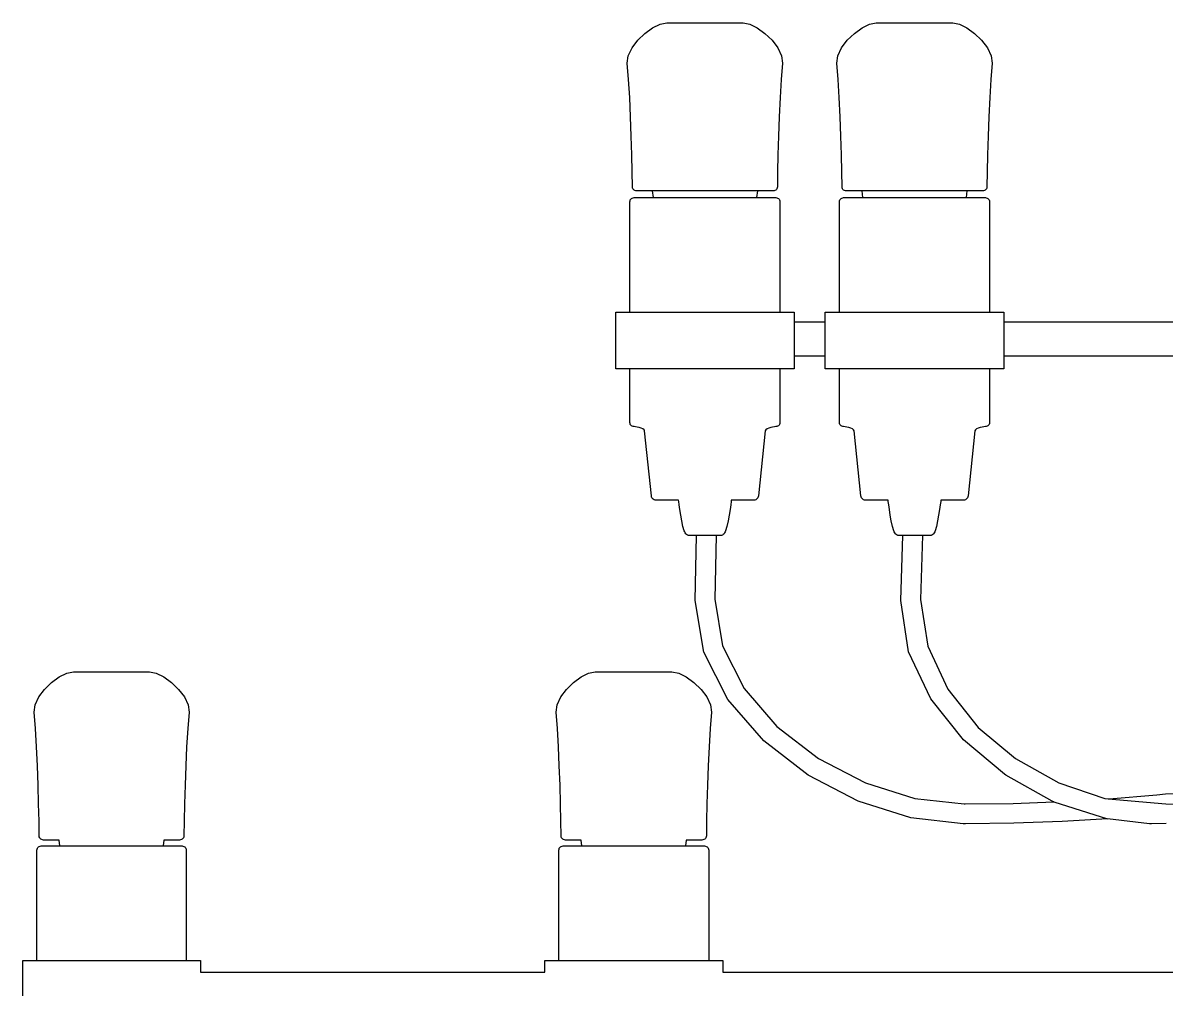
# Model space of a CAD drawing. Header units: millimetres. Extents: x 112 to 8820, y -2365 to 5002.
# Drawn here: x 3992.9 to 4195.2, y -683.1 to -512.1 of the extents above; entities that cross this region are included whole.
import ezdxf

# ---------------------------------------------------------------- set-up
doc = ezdxf.new("R2010")
doc.units = ezdxf.units.MM

# ---------------------------------------------------------------- blocks, each defined once
blk = doc.blocks.new('2097-50_EL_frontal')
for p, q in [((-38.949, 60.436), (-38.814, 60.534)), ((-38.814, 60.534), (-38.68, 60.599)), ((-38.68, 60.599), (-38.562, 60.623)), ((-38.562, 60.623), (-38.53, 60.623)), ((-38.53, 60.623), (-38.35, 60.623)), ((-38.35, 60.623), (-38.213, 60.623)), ((-38.213, 60.623), (-38.055, 60.623)), ((-38.055, 60.623), (-37.887, 60.623)), ((-37.887, 60.623), (-37.718, 60.623)), ((-37.718, 60.623), (-37.561, 60.623)), ((-37.561, 60.623), (-37.423, 60.623)), ((-37.423, 60.623), (-37.315, 60.623)), ((-37.315, 60.623), (-37.243, 60.623)), ((-37.243, 60.623), (-37.211, 60.623)), ((-37.211, 60.623), (-37.093, 60.599)), ((-37.093, 60.599), (-36.96, 60.534)), ((-36.96, 60.534), (-36.824, 60.436)), ((-35.241, 60.436), (-35.106, 60.534)), ((-35.106, 60.534), (-34.972, 60.599)), ((-34.972, 60.599), (-34.854, 60.623)), ((-34.854, 60.623), (-34.822, 60.623)), ((-34.822, 60.623), (-34.75, 60.623)), ((-34.75, 60.623), (-34.642, 60.623)), ((-34.642, 60.623), (-34.505, 60.623)), ((-34.505, 60.623), (-34.347, 60.623)), ((-34.347, 60.623), (-34.179, 60.623)), ((-34.179, 60.623), (-34.011, 60.623)), ((-34.011, 60.623), (-33.853, 60.623)), ((-33.853, 60.623), (-33.716, 60.623)), ((-33.716, 60.623), (-33.607, 60.623)), ((-33.607, 60.623), (-33.535, 60.623)), ((-33.535, 60.623), (-33.503, 60.623)), ((-33.503, 60.623), (-33.385, 60.599)), ((-33.385, 60.599), (-33.252, 60.534)), ((-33.252, 60.534), (-33.116, 60.436)), ((-39.176, 60.18), (-39.074, 60.315)), ((-39.074, 60.315), (-38.949, 60.436)), ((-36.824, 60.436), (-36.699, 60.315)), ((-36.699, 60.315), (-36.597, 60.18)), ((-35.469, 60.18), (-35.367, 60.315)), ((-35.367, 60.315), (-35.241, 60.436)), ((-33.116, 60.436), (-32.991, 60.315)), ((-32.991, 60.315), (-32.889, 60.18)), ((-39.242, 60.042), (-39.176, 60.18)), ((-36.597, 60.18), (-36.531, 60.042)), ((-35.535, 60.042), (-35.469, 60.18)), ((-32.889, 60.18), (-32.823, 60.042)), ((-39.26, 59.909), (-39.242, 60.042)), ((-39.237, 59.621), (-39.26, 59.909)), ((-36.514, 59.909), (-36.536, 59.621)), ((-36.531, 60.042), (-36.514, 59.909)), ((-35.552, 59.909), (-35.535, 60.042)), ((-35.529, 59.621), (-35.552, 59.909)), ((-32.806, 59.909), (-32.828, 59.621)), ((-32.823, 60.042), (-32.806, 59.909)), ((-39.218, 59.3), (-39.237, 59.621)), ((-36.536, 59.621), (-36.555, 59.3)), ((-35.51, 59.3), (-35.529, 59.621)), ((-32.828, 59.621), (-32.848, 59.3)), ((-39.202, 58.962), (-39.218, 59.3)), ((-36.555, 59.3), (-36.571, 58.962)), ((-35.494, 58.962), (-35.51, 59.3)), ((-32.848, 59.3), (-32.864, 58.962)), ((-39.189, 58.62), (-39.202, 58.962)), ((-36.571, 58.962), (-36.584, 58.62)), ((-35.481, 58.62), (-35.494, 58.962)), ((-32.864, 58.962), (-32.877, 58.62)), ((-39.179, 58.29), (-39.189, 58.62)), ((-36.584, 58.62), (-36.594, 58.29)), ((-35.471, 58.29), (-35.481, 58.62)), ((-32.877, 58.62), (-32.886, 58.29)), ((-39.173, 57.985), (-39.179, 58.29)), ((-36.594, 58.29), (-36.601, 57.985)), ((-35.465, 57.985), (-35.471, 58.29)), ((-32.886, 58.29), (-32.893, 57.985)), ((-39.169, 57.722), (-39.173, 57.985)), ((-36.601, 57.985), (-36.604, 57.722)), ((-35.461, 57.722), (-35.465, 57.985)), ((-32.893, 57.985), (-32.896, 57.722)), ((-39.167, 57.705), (-39.169, 57.722)), ((-39.161, 57.689), (-39.167, 57.705)), ((-39.152, 57.675), (-39.161, 57.689)), ((-39.14, 57.664), (-39.152, 57.675)), ((-39.125, 57.656), (-39.14, 57.664)), ((-39.109, 57.65), (-39.125, 57.656)), ((-36.648, 57.656), (-36.664, 57.65)), ((-36.633, 57.664), (-36.648, 57.656)), ((-36.621, 57.675), (-36.633, 57.664)), ((-36.612, 57.689), (-36.621, 57.675)), ((-36.606, 57.705), (-36.612, 57.689)), ((-36.604, 57.722), (-36.606, 57.705)), ((-35.459, 57.705), (-35.461, 57.722)), ((-35.453, 57.689), (-35.459, 57.705)), ((-35.444, 57.675), (-35.453, 57.689)), ((-35.432, 57.664), (-35.444, 57.675)), ((-35.418, 57.656), (-35.432, 57.664)), ((-35.401, 57.65), (-35.418, 57.656)), ((-32.94, 57.656), (-32.956, 57.65)), ((-32.926, 57.664), (-32.94, 57.656)), ((-32.914, 57.675), (-32.926, 57.664)), ((-32.904, 57.689), (-32.914, 57.675)), ((-32.898, 57.705), (-32.904, 57.689)), ((-32.896, 57.722), (-32.898, 57.705)), ((-39.214, 57.457), (-39.212, 57.474)), ((-39.214, 55.504), (-39.214, 57.457)), ((-39.212, 57.474), (-39.207, 57.49)), ((-39.207, 57.49), (-39.198, 57.503)), ((-39.198, 57.503), (-39.186, 57.515)), ((-39.186, 57.515), (-39.173, 57.524)), ((-39.173, 57.524), (-39.157, 57.529)), ((-39.157, 57.529), (-39.14, 57.531)), ((-39.14, 57.531), (-39.113, 57.531)), ((-39.113, 57.531), (-39.032, 57.531)), ((-39.091, 57.649), (-39.109, 57.65)), ((-39.035, 57.649), (-39.091, 57.649)), ((-38.906, 57.649), (-39.035, 57.649)), ((-39.032, 57.531), (-38.901, 57.531)), ((-38.815, 57.649), (-38.906, 57.649)), ((-38.901, 57.531), (-38.725, 57.531)), ((-38.799, 57.531), (-38.815, 57.649)), ((-36.958, 57.649), (-38.815, 57.649)), ((-38.725, 57.531), (-38.513, 57.531)), ((-38.513, 57.531), (-38.274, 57.531)), ((-38.274, 57.531), (-38.018, 57.531)), ((-38.018, 57.531), (-37.756, 57.531)), ((-37.756, 57.531), (-37.499, 57.531)), ((-37.499, 57.531), (-37.26, 57.531)), ((-37.26, 57.531), (-37.048, 57.531)), ((-37.048, 57.531), (-36.872, 57.531)), ((-36.958, 57.649), (-36.975, 57.531)), ((-36.867, 57.649), (-36.958, 57.649)), ((-36.872, 57.531), (-36.741, 57.531)), ((-36.738, 57.649), (-36.867, 57.649)), ((-36.741, 57.531), (-36.66, 57.531)), ((-36.682, 57.649), (-36.738, 57.649)), ((-36.664, 57.65), (-36.682, 57.649)), ((-36.66, 57.531), (-36.633, 57.531)), ((-36.633, 57.531), (-36.616, 57.529)), ((-36.616, 57.529), (-36.6, 57.524)), ((-36.6, 57.524), (-36.587, 57.515)), ((-36.587, 57.515), (-36.575, 57.503)), ((-36.575, 57.503), (-36.566, 57.49)), ((-36.566, 57.49), (-36.561, 57.474)), ((-36.561, 57.474), (-36.559, 57.457)), ((-36.559, 57.457), (-36.559, 55.504)), ((-35.506, 57.457), (-35.505, 57.474)), ((-35.506, 55.504), (-35.506, 57.457)), ((-35.505, 57.474), (-35.499, 57.49)), ((-35.499, 57.49), (-35.49, 57.503)), ((-35.49, 57.503), (-35.479, 57.515)), ((-35.479, 57.515), (-35.465, 57.524)), ((-35.465, 57.524), (-35.449, 57.529)), ((-35.449, 57.529), (-35.432, 57.531)), ((-35.432, 57.531), (-35.405, 57.531)), ((-35.405, 57.531), (-35.324, 57.531)), ((-35.384, 57.649), (-35.401, 57.65)), ((-35.327, 57.649), (-35.384, 57.649)), ((-35.198, 57.649), (-35.327, 57.649)), ((-35.324, 57.531), (-35.193, 57.531)), ((-35.107, 57.649), (-35.198, 57.649)), ((-35.193, 57.531), (-35.018, 57.531)), ((-35.091, 57.531), (-35.107, 57.649)), ((-33.251, 57.649), (-35.107, 57.649)), ((-35.018, 57.531), (-34.806, 57.531)), ((-34.806, 57.531), (-34.566, 57.531)), ((-34.566, 57.531), (-34.31, 57.531)), ((-34.31, 57.531), (-34.048, 57.531)), ((-34.048, 57.531), (-33.791, 57.531)), ((-33.791, 57.531), (-33.552, 57.531)), ((-33.552, 57.531), (-33.34, 57.531)), ((-33.34, 57.531), (-33.165, 57.531)), ((-33.251, 57.649), (-33.267, 57.531)), ((-33.159, 57.649), (-33.251, 57.649)), ((-33.165, 57.531), (-33.034, 57.531)), ((-33.031, 57.649), (-33.159, 57.649)), ((-33.034, 57.531), (-32.953, 57.531)), ((-32.974, 57.649), (-33.031, 57.649)), ((-32.956, 57.65), (-32.974, 57.649)), ((-32.953, 57.531), (-32.925, 57.531)), ((-32.925, 57.531), (-32.908, 57.529)), ((-32.908, 57.529), (-32.893, 57.524)), ((-32.893, 57.524), (-32.879, 57.515)), ((-32.879, 57.515), (-32.867, 57.503)), ((-32.867, 57.503), (-32.859, 57.49)), ((-32.859, 57.49), (-32.853, 57.474)), ((-32.853, 57.474), (-32.851, 57.457)), ((-32.851, 57.457), (-32.851, 55.504)), ((-39.466, 54.504), (-39.466, 55.504)), ((-39.466, 55.504), (-39.431, 55.504)), ((-39.431, 55.504), (-39.329, 55.504)), ((-39.329, 55.504), (-39.164, 55.504)), ((-39.164, 55.504), (-38.943, 55.504)), ((-38.943, 55.504), (-38.676, 55.504)), ((-38.676, 55.504), (-38.375, 55.504)), ((-38.375, 55.504), (-38.052, 55.504)), ((-38.052, 55.504), (-37.722, 55.504)), ((-37.722, 55.504), (-37.399, 55.504)), ((-37.399, 55.504), (-37.097, 55.504)), ((-37.097, 55.504), (-36.83, 55.504)), ((-36.83, 55.504), (-36.609, 55.504)), ((-36.609, 55.504), (-36.588, 55.504)), ((-36.588, 55.504), (-36.308, 55.504)), ((-36.308, 55.504), (-36.308, 55.334)), ((-35.758, 54.504), (-35.758, 55.504)), ((-35.758, 55.504), (-35.723, 55.504)), ((-35.723, 55.504), (-35.621, 55.504)), ((-35.621, 55.504), (-35.456, 55.504)), ((-35.456, 55.504), (-35.235, 55.504)), ((-35.235, 55.504), (-34.968, 55.504)), ((-34.968, 55.504), (-34.667, 55.504)), ((-34.667, 55.504), (-34.344, 55.504)), ((-34.344, 55.504), (-34.344, 55.504)), ((-34.344, 55.504), (-34.014, 55.504)), ((-34.014, 55.504), (-33.691, 55.504)), ((-33.691, 55.504), (-33.389, 55.504)), ((-33.389, 55.504), (-33.122, 55.504)), ((-33.122, 55.504), (-32.901, 55.504)), ((-32.901, 55.504), (-32.88, 55.504)), ((-32.88, 55.504), (-32.6, 55.504)), ((-32.6, 55.504), (-32.6, 54.504)), ((-36.308, 55.334), (-35.758, 55.334)), ((-36.308, 55.334), (-36.308, 54.725)), ((-32.6, 55.334), (-28.707, 55.334)), ((-35.758, 54.725), (-36.308, 54.725)), ((-36.308, 54.725), (-36.308, 54.504)), ((-28.707, 54.725), (-32.6, 54.725)), ((-39.431, 54.504), (-39.466, 54.504)), ((-39.329, 54.504), (-39.431, 54.504)), ((-39.164, 54.504), (-39.329, 54.504)), ((-39.214, 53.552), (-39.214, 54.504)), ((-38.943, 54.504), (-39.164, 54.504)), ((-38.676, 54.504), (-38.943, 54.504)), ((-38.375, 54.504), (-38.676, 54.504)), ((-38.052, 54.504), (-38.375, 54.504)), ((-37.722, 54.504), (-38.052, 54.504)), ((-37.399, 54.504), (-37.722, 54.504)), ((-37.097, 54.504), (-37.399, 54.504)), ((-36.83, 54.504), (-37.097, 54.504)), ((-36.609, 54.504), (-36.83, 54.504)), ((-36.444, 54.504), (-36.609, 54.504)), ((-36.559, 54.504), (-36.559, 53.552)), ((-36.342, 54.504), (-36.444, 54.504)), ((-36.308, 54.504), (-36.342, 54.504)), ((-35.723, 54.504), (-35.758, 54.504)), ((-35.621, 54.504), (-35.723, 54.504)), ((-35.456, 54.504), (-35.621, 54.504)), ((-35.506, 53.552), (-35.506, 54.504)), ((-35.235, 54.504), (-35.456, 54.504)), ((-34.968, 54.504), (-35.235, 54.504)), ((-34.667, 54.504), (-34.968, 54.504)), ((-34.344, 54.504), (-34.667, 54.504)), ((-34.014, 54.504), (-34.344, 54.504)), ((-33.691, 54.504), (-34.014, 54.504)), ((-33.389, 54.504), (-33.691, 54.504)), ((-33.122, 54.504), (-33.389, 54.504)), ((-32.901, 54.504), (-33.122, 54.504)), ((-32.736, 54.504), (-32.901, 54.504)), ((-32.851, 54.504), (-32.851, 53.552)), ((-32.634, 54.504), (-32.736, 54.504)), ((-32.6, 54.504), (-32.634, 54.504)), ((-39.212, 53.535), (-39.214, 53.552)), ((-39.207, 53.519), (-39.212, 53.535)), ((-39.198, 53.506), (-39.207, 53.519)), ((-39.186, 53.494), (-39.198, 53.506)), ((-39.173, 53.485), (-39.186, 53.494)), ((-39.157, 53.48), (-39.173, 53.485)), ((-39.14, 53.478), (-39.157, 53.48)), ((-39.115, 53.476), (-39.14, 53.478)), ((-39.084, 53.471), (-39.115, 53.476)), ((-39.05, 53.462), (-39.084, 53.471)), ((-39.015, 53.451), (-39.05, 53.462)), ((-38.985, 53.437), (-39.015, 53.451)), ((-38.963, 53.421), (-38.985, 53.437)), ((-38.954, 53.404), (-38.963, 53.421)), ((-36.81, 53.421), (-36.819, 53.404)), ((-36.788, 53.437), (-36.81, 53.421)), ((-36.758, 53.451), (-36.788, 53.437)), ((-36.723, 53.462), (-36.758, 53.451)), ((-36.689, 53.471), (-36.723, 53.462)), ((-36.658, 53.476), (-36.689, 53.471)), ((-36.633, 53.478), (-36.658, 53.476)), ((-36.616, 53.48), (-36.633, 53.478)), ((-36.6, 53.485), (-36.616, 53.48)), ((-36.587, 53.494), (-36.6, 53.485)), ((-36.575, 53.506), (-36.587, 53.494)), ((-36.566, 53.519), (-36.575, 53.506)), ((-36.561, 53.535), (-36.566, 53.519)), ((-36.559, 53.552), (-36.561, 53.535)), ((-35.505, 53.535), (-35.506, 53.552)), ((-35.499, 53.519), (-35.505, 53.535)), ((-35.49, 53.506), (-35.499, 53.519)), ((-35.479, 53.494), (-35.49, 53.506)), ((-35.465, 53.485), (-35.479, 53.494)), ((-35.449, 53.48), (-35.465, 53.485)), ((-35.432, 53.478), (-35.449, 53.48)), ((-35.408, 53.476), (-35.432, 53.478)), ((-35.377, 53.471), (-35.408, 53.476)), ((-35.342, 53.462), (-35.377, 53.471)), ((-35.307, 53.451), (-35.342, 53.462)), ((-35.277, 53.437), (-35.307, 53.451)), ((-35.255, 53.421), (-35.277, 53.437)), ((-35.246, 53.404), (-35.255, 53.421)), ((-33.102, 53.421), (-33.112, 53.404)), ((-33.08, 53.437), (-33.102, 53.421)), ((-33.05, 53.451), (-33.08, 53.437)), ((-33.016, 53.462), (-33.05, 53.451)), ((-32.981, 53.471), (-33.016, 53.462)), ((-32.95, 53.476), (-32.981, 53.471)), ((-32.925, 53.478), (-32.95, 53.476)), ((-32.908, 53.48), (-32.925, 53.478)), ((-32.893, 53.485), (-32.908, 53.48)), ((-32.879, 53.494), (-32.893, 53.485)), ((-32.867, 53.506), (-32.879, 53.494)), ((-32.859, 53.519), (-32.867, 53.506)), ((-32.853, 53.535), (-32.859, 53.519)), ((-32.851, 53.552), (-32.853, 53.535)), ((-38.834, 52.252), (-38.954, 53.404)), ((-36.819, 53.404), (-36.939, 52.252)), ((-35.127, 52.252), (-35.246, 53.404)), ((-33.112, 53.404), (-33.231, 52.252)), ((-38.831, 52.235), (-38.834, 52.252)), ((-38.824, 52.219), (-38.831, 52.235)), ((-38.814, 52.205), (-38.824, 52.219)), ((-38.801, 52.194), (-38.814, 52.205)), ((-38.786, 52.186), (-38.801, 52.194)), ((-36.972, 52.194), (-36.987, 52.186)), ((-36.96, 52.205), (-36.972, 52.194)), ((-36.95, 52.219), (-36.96, 52.205)), ((-36.942, 52.235), (-36.95, 52.219)), ((-36.939, 52.252), (-36.942, 52.235)), ((-35.123, 52.235), (-35.127, 52.252)), ((-35.116, 52.219), (-35.123, 52.235)), ((-35.106, 52.205), (-35.116, 52.219)), ((-35.093, 52.194), (-35.106, 52.205)), ((-35.079, 52.186), (-35.093, 52.194)), ((-33.264, 52.194), (-33.279, 52.186)), ((-33.252, 52.205), (-33.264, 52.194)), ((-33.242, 52.219), (-33.252, 52.205)), ((-33.235, 52.235), (-33.242, 52.219)), ((-33.231, 52.252), (-33.235, 52.235)), ((-38.77, 52.18), (-38.786, 52.186)), ((-38.753, 52.178), (-38.77, 52.18)), ((-38.734, 52.178), (-38.753, 52.178)), ((-38.678, 52.178), (-38.734, 52.178)), ((-38.587, 52.178), (-38.678, 52.178)), ((-38.466, 52.178), (-38.587, 52.178)), ((-38.587, 52.178), (-38.587, 52.178)), ((-38.353, 52.178), (-38.466, 52.178)), ((-38.35, 52.156), (-38.353, 52.178)), ((-38.343, 52.097), (-38.35, 52.156)), ((-38.331, 52.012), (-38.343, 52.097)), ((-38.315, 51.913), (-38.331, 52.012)), ((-37.443, 52.012), (-37.458, 51.913)), ((-37.431, 52.097), (-37.443, 52.012)), ((-37.423, 52.156), (-37.431, 52.097)), ((-37.42, 52.178), (-37.423, 52.156)), ((-37.307, 52.178), (-37.42, 52.178)), ((-37.186, 52.178), (-37.307, 52.178)), ((-37.095, 52.178), (-37.186, 52.178)), ((-37.039, 52.178), (-37.095, 52.178)), ((-37.02, 52.178), (-37.039, 52.178)), ((-37.003, 52.18), (-37.02, 52.178)), ((-36.987, 52.186), (-37.003, 52.18)), ((-35.062, 52.18), (-35.079, 52.186)), ((-35.045, 52.178), (-35.062, 52.18)), ((-35.026, 52.178), (-35.045, 52.178)), ((-34.97, 52.178), (-35.026, 52.178)), ((-34.879, 52.178), (-34.97, 52.178)), ((-34.758, 52.178), (-34.879, 52.178)), ((-34.646, 52.178), (-34.758, 52.178)), ((-34.643, 52.156), (-34.646, 52.178)), ((-34.635, 52.097), (-34.643, 52.156)), ((-34.623, 52.012), (-34.635, 52.097)), ((-34.607, 51.913), (-34.623, 52.012)), ((-33.735, 52.012), (-33.751, 51.913)), ((-33.723, 52.097), (-33.735, 52.012)), ((-33.715, 52.156), (-33.723, 52.097)), ((-33.712, 52.178), (-33.715, 52.156)), ((-33.599, 52.178), (-33.712, 52.178)), ((-33.478, 52.178), (-33.599, 52.178)), ((-33.388, 52.178), (-33.478, 52.178)), ((-33.332, 52.178), (-33.388, 52.178)), ((-33.313, 52.178), (-33.332, 52.178)), ((-33.295, 52.18), (-33.313, 52.178)), ((-33.279, 52.186), (-33.295, 52.18)), ((-38.296, 51.809), (-38.315, 51.913)), ((-38.276, 51.713), (-38.296, 51.809)), ((-37.477, 51.809), (-37.498, 51.713)), ((-37.458, 51.913), (-37.477, 51.809)), ((-34.589, 51.809), (-34.607, 51.913)), ((-34.568, 51.713), (-34.589, 51.809)), ((-33.769, 51.809), (-33.79, 51.713)), ((-33.751, 51.913), (-33.769, 51.809)), ((-38.253, 51.636), (-38.276, 51.713)), ((-38.245, 51.616), (-38.253, 51.636)), ((-38.235, 51.598), (-38.245, 51.616)), ((-38.224, 51.583), (-38.235, 51.598)), ((-37.538, 51.598), (-37.549, 51.583)), ((-37.528, 51.616), (-37.538, 51.598)), ((-37.52, 51.636), (-37.528, 51.616)), ((-37.498, 51.713), (-37.52, 51.636)), ((-34.546, 51.636), (-34.568, 51.713)), ((-34.537, 51.616), (-34.546, 51.636)), ((-34.528, 51.598), (-34.537, 51.616)), ((-34.516, 51.583), (-34.528, 51.598)), ((-33.83, 51.598), (-33.842, 51.583)), ((-33.82, 51.616), (-33.83, 51.598)), ((-33.812, 51.636), (-33.82, 51.616)), ((-33.79, 51.713), (-33.812, 51.636)), ((-38.21, 51.569), (-38.224, 51.583)), ((-38.196, 51.559), (-38.21, 51.569)), ((-38.18, 51.553), (-38.196, 51.559)), ((-38.163, 51.551), (-38.18, 51.553)), ((-38.157, 51.551), (-38.163, 51.551)), ((-38.139, 51.551), (-38.157, 51.551)), ((-38.11, 51.551), (-38.139, 51.551)), ((-38.072, 51.551), (-38.11, 51.551)), ((-38.025, 51.551), (-38.072, 51.551)), ((-38.058, 50.399), (-38.033, 51.551)), ((-37.972, 51.551), (-38.025, 51.551)), ((-37.915, 51.551), (-37.972, 51.551)), ((-37.858, 51.551), (-37.915, 51.551)), ((-37.801, 51.551), (-37.858, 51.551)), ((-37.748, 51.551), (-37.801, 51.551)), ((-37.702, 51.551), (-37.748, 51.551)), ((-37.689, 51.551), (-37.714, 50.425)), ((-37.663, 51.551), (-37.702, 51.551)), ((-37.634, 51.551), (-37.663, 51.551)), ((-37.616, 51.551), (-37.634, 51.551)), ((-37.61, 51.551), (-37.616, 51.551)), ((-37.593, 51.553), (-37.61, 51.551)), ((-37.577, 51.559), (-37.593, 51.553)), ((-37.563, 51.569), (-37.577, 51.559)), ((-37.549, 51.583), (-37.563, 51.569)), ((-34.503, 51.569), (-34.516, 51.583)), ((-34.488, 51.559), (-34.503, 51.569)), ((-34.472, 51.553), (-34.488, 51.559)), ((-34.455, 51.551), (-34.472, 51.553)), ((-34.449, 51.551), (-34.455, 51.551)), ((-34.431, 51.551), (-34.449, 51.551)), ((-34.402, 51.551), (-34.431, 51.551)), ((-34.423, 50.402), (-34.387, 51.551)), ((-34.364, 51.551), (-34.402, 51.551)), ((-34.317, 51.551), (-34.364, 51.551)), ((-34.264, 51.551), (-34.317, 51.551)), ((-34.208, 51.551), (-34.264, 51.551)), ((-34.15, 51.551), (-34.208, 51.551)), ((-34.093, 51.551), (-34.15, 51.551)), ((-34.041, 51.551), (-34.093, 51.551)), ((-34.039, 51.551), (-34.073, 50.422)), ((-33.994, 51.551), (-34.041, 51.551)), ((-33.955, 51.551), (-33.994, 51.551)), ((-33.926, 51.551), (-33.955, 51.551)), ((-33.908, 51.551), (-33.926, 51.551)), ((-33.902, 51.551), (-33.908, 51.551)), ((-33.885, 51.553), (-33.902, 51.551)), ((-33.87, 51.559), (-33.885, 51.553)), ((-33.855, 51.569), (-33.87, 51.559)), ((-33.842, 51.583), (-33.855, 51.569)), ((-37.904, 49.488), (-38.058, 50.399)), ((-37.714, 50.425), (-37.575, 49.601)), ((-34.282, 49.496), (-34.423, 50.402)), ((-34.073, 50.422), (-33.944, 49.593)), ((-37.575, 49.601), (-37.194, 48.847)), ((-33.944, 49.593), (-33.59, 48.834)), ((-37.479, 48.649), (-37.904, 49.488)), ((-33.892, 48.662), (-34.282, 49.496)), ((-49.447, 48.95), (-49.312, 49.049)), ((-49.312, 49.049), (-49.18, 49.114)), ((-49.18, 49.114), (-49.062, 49.138)), ((-49.062, 49.138), (-49.02, 49.138)), ((-49.02, 49.138), (-48.938, 49.138)), ((-48.938, 49.138), (-48.822, 49.138)), ((-48.822, 49.138), (-48.679, 49.138)), ((-48.679, 49.138), (-48.518, 49.138)), ((-48.518, 49.138), (-48.348, 49.138)), ((-48.348, 49.138), (-48.182, 49.138)), ((-48.182, 49.138), (-48.028, 49.138)), ((-48.028, 49.138), (-47.897, 49.138)), ((-47.897, 49.138), (-47.798, 49.138)), ((-47.798, 49.138), (-47.735, 49.138)), ((-47.735, 49.138), (-47.714, 49.138)), ((-47.714, 49.138), (-47.596, 49.114)), ((-47.596, 49.114), (-47.462, 49.049)), ((-47.462, 49.049), (-47.326, 48.95)), ((-40.212, 48.95), (-40.077, 49.049)), ((-40.077, 49.049), (-39.944, 49.114)), ((-39.944, 49.114), (-39.827, 49.138)), ((-39.827, 49.138), (-39.785, 49.138)), ((-39.785, 49.138), (-39.703, 49.138)), ((-39.703, 49.138), (-39.587, 49.138)), ((-39.587, 49.138), (-39.444, 49.138)), ((-39.444, 49.138), (-39.282, 49.138)), ((-39.282, 49.138), (-39.113, 49.138)), ((-39.113, 49.138), (-38.946, 49.138)), ((-38.946, 49.138), (-38.793, 49.138)), ((-38.793, 49.138), (-38.662, 49.138)), ((-38.662, 49.138), (-38.562, 49.138)), ((-38.562, 49.138), (-38.5, 49.138)), ((-38.5, 49.138), (-38.479, 49.138)), ((-38.479, 49.138), (-38.479, 49.138)), ((-38.479, 49.138), (-38.47, 49.138)), ((-38.47, 49.138), (-38.351, 49.114)), ((-38.351, 49.114), (-38.217, 49.049)), ((-38.217, 49.049), (-38.082, 48.95)), ((-49.673, 48.695), (-49.572, 48.83)), ((-49.572, 48.83), (-49.447, 48.95)), ((-47.326, 48.95), (-47.201, 48.83)), ((-47.201, 48.83), (-47.098, 48.695)), ((-40.438, 48.695), (-40.336, 48.83)), ((-40.336, 48.83), (-40.212, 48.95)), ((-38.082, 48.95), (-37.956, 48.83)), ((-37.956, 48.83), (-37.854, 48.695)), ((-37.194, 48.847), (-36.612, 48.174)), ((-33.59, 48.834), (-33.049, 48.156)), ((-49.756, 48.424), (-49.738, 48.557)), ((-49.738, 48.557), (-49.673, 48.695)), ((-47.098, 48.695), (-47.032, 48.557)), ((-47.032, 48.557), (-47.015, 48.424)), ((-40.52, 48.424), (-40.503, 48.557)), ((-40.503, 48.557), (-40.438, 48.695)), ((-37.854, 48.695), (-37.788, 48.557)), ((-37.788, 48.557), (-37.771, 48.424)), ((-36.846, 47.916), (-37.479, 48.649)), ((-33.311, 47.934), (-33.892, 48.662)), ((-49.733, 48.136), (-49.756, 48.424)), ((-47.015, 48.424), (-47.038, 48.136)), ((-40.498, 48.136), (-40.52, 48.424)), ((-37.771, 48.424), (-37.793, 48.136)), ((-36.612, 48.174), (-35.878, 47.608)), ((-33.049, 48.156), (-32.391, 47.607)), ((-49.714, 47.815), (-49.733, 48.136)), ((-47.038, 48.136), (-47.057, 47.815)), ((-40.479, 47.815), (-40.498, 48.136)), ((-37.793, 48.136), (-37.813, 47.815)), ((-49.698, 47.477), (-49.714, 47.815)), ((-47.057, 47.815), (-47.073, 47.477)), ((-40.463, 47.477), (-40.479, 47.815)), ((-37.813, 47.815), (-37.829, 47.477)), ((-36.061, 47.31), (-36.846, 47.916)), ((-32.588, 47.33), (-33.311, 47.934)), ((-35.878, 47.608), (-35.047, 47.174)), ((-32.391, 47.607), (-31.623, 47.174)), ((-49.685, 47.135), (-49.698, 47.477)), ((-47.073, 47.477), (-47.086, 47.135)), ((-40.45, 47.135), (-40.463, 47.477)), ((-37.829, 47.477), (-37.841, 47.135)), ((-49.676, 46.805), (-49.685, 47.135)), ((-47.086, 47.135), (-47.096, 46.805)), ((-40.44, 46.805), (-40.45, 47.135)), ((-37.841, 47.135), (-37.851, 46.805)), ((-35.176, 46.849), (-36.061, 47.31)), ((-35.047, 47.174), (-34.172, 46.899)), ((-32.563, 47.31), (-32.588, 47.33)), ((-31.744, 46.849), (-32.563, 47.31)), ((-31.623, 47.174), (-30.813, 46.899)), ((-30.735, 46.893), (-29.89, 46.963)), ((-29.89, 46.963), (-29.739, 46.98)), ((-49.669, 46.5), (-49.676, 46.805)), ((-47.096, 46.805), (-47.102, 46.5)), ((-40.434, 46.5), (-40.44, 46.805)), ((-37.851, 46.805), (-37.858, 46.5)), ((-34.241, 46.554), (-35.176, 46.849)), ((-34.172, 46.899), (-33.3, 46.802)), ((-33.3, 46.802), (-33.28, 46.802)), ((-33.28, 46.802), (-32.43, 46.812)), ((-32.43, 46.812), (-31.711, 46.837)), ((-31.711, 46.837), (-31.744, 46.849)), ((-31.711, 46.837), (-30.762, 46.54)), ((-30.813, 46.899), (-30.753, 46.892)), ((-30.753, 46.892), (-30.735, 46.893)), ((-30.753, 46.892), (-29.733, 46.805)), ((-33.318, 46.451), (-34.241, 46.554)), ((-30.762, 46.54), (-31.565, 46.492)), ((-30.022, 46.451), (-30.762, 46.54)), ((-49.666, 46.236), (-49.669, 46.5)), ((-47.102, 46.5), (-47.106, 46.236)), ((-40.43, 46.236), (-40.434, 46.5)), ((-37.858, 46.5), (-37.861, 46.236)), ((-33.277, 46.451), (-33.318, 46.451)), ((-32.421, 46.462), (-33.277, 46.451)), ((-31.565, 46.492), (-32.421, 46.462)), ((-29.984, 46.451), (-30.022, 46.451)), ((-29.726, 46.455), (-29.984, 46.451)), ((-49.664, 46.219), (-49.666, 46.236)), ((-49.658, 46.204), (-49.664, 46.219)), ((-49.648, 46.19), (-49.658, 46.204)), ((-49.636, 46.179), (-49.648, 46.19)), ((-49.622, 46.17), (-49.636, 46.179)), ((-49.606, 46.165), (-49.622, 46.17)), ((-49.588, 46.164), (-49.606, 46.165)), ((-49.513, 46.164), (-49.588, 46.164)), ((-49.367, 46.164), (-49.513, 46.164)), ((-49.313, 46.164), (-49.367, 46.164)), ((-49.299, 46.058), (-49.313, 46.164)), ((-47.461, 46.164), (-47.475, 46.058)), ((-47.333, 46.164), (-47.461, 46.164)), ((-47.221, 46.164), (-47.333, 46.164)), ((-47.183, 46.164), (-47.221, 46.164)), ((-47.166, 46.165), (-47.183, 46.164)), ((-47.15, 46.17), (-47.166, 46.165)), ((-47.135, 46.179), (-47.15, 46.17)), ((-47.123, 46.19), (-47.135, 46.179)), ((-47.114, 46.204), (-47.123, 46.19)), ((-47.108, 46.219), (-47.114, 46.204)), ((-47.106, 46.236), (-47.108, 46.219)), ((-40.428, 46.219), (-40.43, 46.236)), ((-40.422, 46.204), (-40.428, 46.219)), ((-40.413, 46.19), (-40.422, 46.204)), ((-40.401, 46.179), (-40.413, 46.19)), ((-40.387, 46.17), (-40.401, 46.179)), ((-40.371, 46.165), (-40.387, 46.17)), ((-40.353, 46.164), (-40.371, 46.165)), ((-40.344, 46.164), (-40.353, 46.164)), ((-40.269, 46.164), (-40.344, 46.164)), ((-40.344, 46.164), (-40.344, 46.164)), ((-40.123, 46.164), (-40.269, 46.164)), ((-40.078, 46.164), (-40.123, 46.164)), ((-40.064, 46.058), (-40.078, 46.164)), ((-38.216, 46.164), (-38.231, 46.058)), ((-38.088, 46.164), (-38.216, 46.164)), ((-37.977, 46.164), (-38.088, 46.164)), ((-37.939, 46.164), (-37.977, 46.164)), ((-37.921, 46.165), (-37.939, 46.164)), ((-37.905, 46.17), (-37.921, 46.165)), ((-37.891, 46.179), (-37.905, 46.17)), ((-37.879, 46.19), (-37.891, 46.179)), ((-37.869, 46.204), (-37.879, 46.19)), ((-37.863, 46.219), (-37.869, 46.204)), ((-37.861, 46.236), (-37.863, 46.219)), ((-49.706, 45.984), (-49.704, 46.001)), ((-49.706, 44.031), (-49.706, 45.984)), ((-49.704, 46.001), (-49.698, 46.017)), ((-49.698, 46.017), (-49.69, 46.031)), ((-49.69, 46.031), (-49.678, 46.042)), ((-49.678, 46.042), (-49.664, 46.051)), ((-49.664, 46.051), (-49.649, 46.056)), ((-49.649, 46.056), (-49.632, 46.058)), ((-49.632, 46.058), (-49.578, 46.058)), ((-49.578, 46.058), (-49.471, 46.058)), ((-49.471, 46.058), (-49.317, 46.058)), ((-49.317, 46.058), (-49.122, 46.058)), ((-49.122, 46.058), (-48.895, 46.058)), ((-48.895, 46.058), (-48.646, 46.058)), ((-48.646, 46.058), (-48.385, 46.058)), ((-48.385, 46.058), (-48.125, 46.058)), ((-48.125, 46.058), (-47.875, 46.058)), ((-47.875, 46.058), (-47.648, 46.058)), ((-47.648, 46.058), (-47.454, 46.058)), ((-47.454, 46.058), (-47.391, 46.058)), ((-47.391, 46.058), (-47.293, 46.058)), ((-47.293, 46.058), (-47.193, 46.058)), ((-47.193, 46.058), (-47.139, 46.058)), ((-47.139, 46.058), (-47.122, 46.056)), ((-47.122, 46.056), (-47.106, 46.051)), ((-47.106, 46.051), (-47.092, 46.042)), ((-47.092, 46.042), (-47.081, 46.031)), ((-47.081, 46.031), (-47.072, 46.017)), ((-47.072, 46.017), (-47.067, 46.001)), ((-47.067, 46.001), (-47.065, 45.984)), ((-47.065, 45.984), (-47.065, 44.031)), ((-40.47, 45.984), (-40.468, 46.001)), ((-40.47, 44.031), (-40.47, 45.984)), ((-40.468, 46.001), (-40.463, 46.017)), ((-40.463, 46.017), (-40.454, 46.031)), ((-40.454, 46.031), (-40.443, 46.042)), ((-40.443, 46.042), (-40.429, 46.051)), ((-40.429, 46.051), (-40.414, 46.056)), ((-40.414, 46.056), (-40.397, 46.058)), ((-40.397, 46.058), (-40.342, 46.058)), ((-40.342, 46.058), (-40.236, 46.058)), ((-40.236, 46.058), (-40.082, 46.058)), ((-40.082, 46.058), (-39.887, 46.058)), ((-39.887, 46.058), (-39.66, 46.058)), ((-39.66, 46.058), (-39.411, 46.058)), ((-39.411, 46.058), (-39.15, 46.058)), ((-39.15, 46.058), (-38.889, 46.058)), ((-38.889, 46.058), (-38.64, 46.058)), ((-38.64, 46.058), (-38.631, 46.058)), ((-38.631, 46.058), (-38.404, 46.058)), ((-38.404, 46.058), (-38.209, 46.058)), ((-38.209, 46.058), (-38.058, 46.058)), ((-38.058, 46.058), (-37.958, 46.058)), ((-37.958, 46.058), (-37.903, 46.058)), ((-37.903, 46.058), (-37.894, 46.058)), ((-37.894, 46.058), (-37.877, 46.056)), ((-37.877, 46.056), (-37.862, 46.051)), ((-37.862, 46.051), (-37.848, 46.042)), ((-37.848, 46.042), (-37.837, 46.031)), ((-37.837, 46.031), (-37.828, 46.017)), ((-37.828, 46.017), (-37.822, 46.001)), ((-37.822, 46.001), (-37.82, 45.984)), ((-37.82, 45.984), (-37.82, 44.031)), ((-49.956, 43.031), (-49.956, 44.031)), ((-49.956, 44.031), (-49.887, 44.031)), ((-49.887, 44.031), (-49.753, 44.031)), ((-49.753, 44.031), (-49.559, 44.031)), ((-49.559, 44.031), (-49.313, 44.031)), ((-49.313, 44.031), (-49.028, 44.031)), ((-49.028, 44.031), (-48.714, 44.031)), ((-48.714, 44.031), (-48.385, 44.031)), ((-48.385, 44.031), (-48.057, 44.031)), ((-48.057, 44.031), (-47.743, 44.031)), ((-47.743, 44.031), (-47.457, 44.031)), ((-47.457, 44.031), (-47.212, 44.031)), ((-47.212, 44.031), (-47.018, 44.031)), ((-47.018, 44.031), (-46.884, 44.031)), ((-46.884, 44.031), (-46.815, 44.031)), ((-46.815, 44.031), (-46.815, 43.828)), ((-40.72, 43.828), (-40.72, 44.031)), ((-40.72, 44.031), (-40.652, 44.031)), ((-40.652, 44.031), (-40.517, 44.031)), ((-40.517, 44.031), (-40.323, 44.031)), ((-40.323, 44.031), (-40.078, 44.031)), ((-40.078, 44.031), (-39.792, 44.031)), ((-39.792, 44.031), (-39.478, 44.031)), ((-39.478, 44.031), (-39.15, 44.031)), ((-39.15, 44.031), (-38.822, 44.031)), ((-38.822, 44.031), (-38.508, 44.031)), ((-38.508, 44.031), (-38.222, 44.031)), ((-38.222, 44.031), (-37.977, 44.031)), ((-37.977, 44.031), (-37.967, 44.031)), ((-37.967, 44.031), (-37.773, 44.031)), ((-37.773, 44.031), (-37.648, 44.031)), ((-37.648, 44.031), (-37.58, 44.031)), ((-37.58, 44.031), (-37.57, 44.031)), ((-37.57, 44.031), (-37.57, 43.828)), ((-46.815, 43.828), (-40.72, 43.828)), ((-37.57, 43.828), (-16.524, 43.828))]:
    blk.add_line(p, q)
for centre, radius, start, end in [((-30.565, 62.128), 15.171, 273.1233, 283.1109), ((-29.244, 62.821), 16.024, 268.251, 277.5541)]:
    blk.add_arc(centre, radius, start, end)

msp = doc.modelspace()

# ---------------------------------------------------------------- block references
at = {"color": 0, "xscale": 10, "yscale": 10, "zscale": 10}
msp.add_blockref('2097-50_EL_frontal', (4492.47, -1118.34), dxfattribs=at)

doc.saveas('drawing.dxf')
